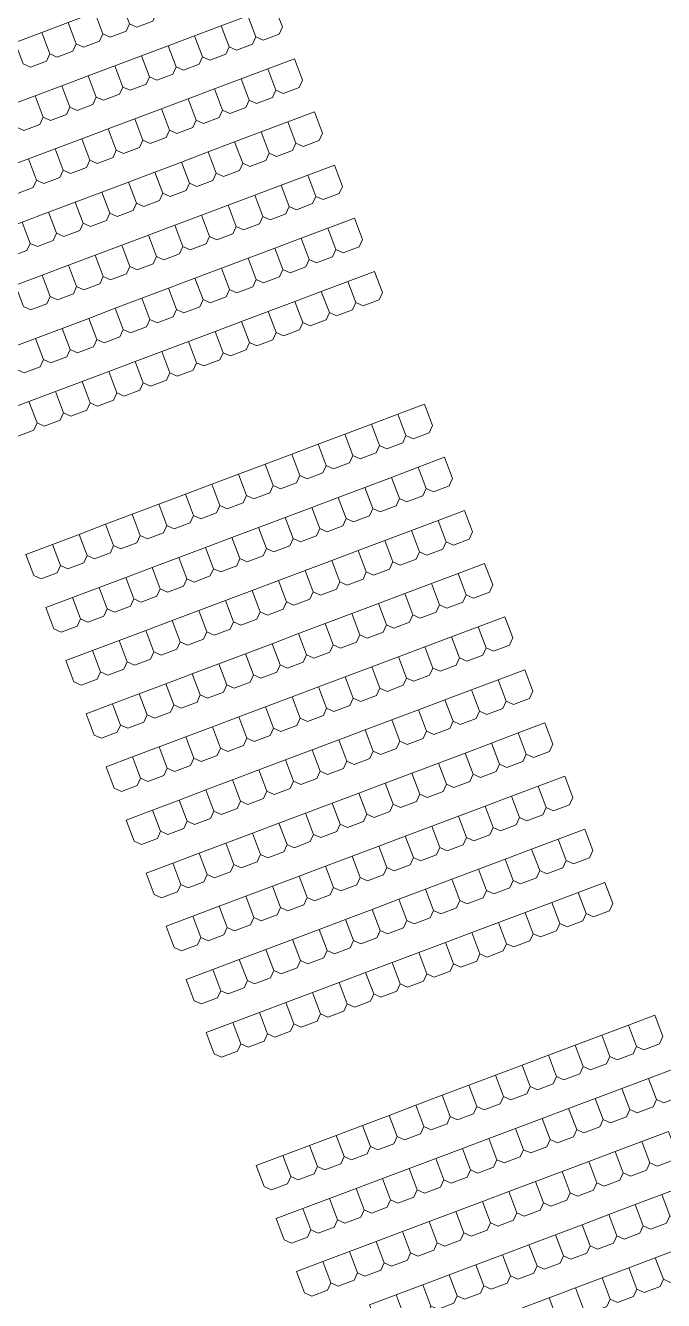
# Model space of a CAD drawing. Header units: millimetres. Extents: x 111563 to 112628, y 522776 to 523529.
# Drawn here: x 112055.55 to 112066.79, y 523168.81 to 523191.26 of the extents above; entities that cross this region are included whole.
import ezdxf

# ---------------------------------------------------------------- set-up
doc = ezdxf.new("R2010")
doc.units = ezdxf.units.MM
doc.layers.add('FIELD N-O-Q - hull', color=18, linetype='Continuous', lineweight=0, true_color=0x000000)
doc.layers.add('T2', color=18, linetype='Continuous', lineweight=0, true_color=0x000000)

msp = doc.modelspace()

# ---------------------------------------------------------------- hatches: boundary and pattern name
at = {"layer": 'FIELD N-O-Q - hull'}
h = msp.add_hatch(dxfattribs=at)
h.set_pattern_fill('AR-B816', color=256, scale=1000, style=0)
h.paths.add_polyline_path([(112104.1131, 523428.83168), (112259.20185, 523474.28717), (112262.73937, 523319.31976), (112187.88576, 523319.44031), (112192.07783, 523173.24212), (112050.76029, 523122.41024), (111962.59473, 523365.03129), (112106.90715, 523415.11788)], flags=0)

# ---------------------------------------------------------------- linework, layer by layer
at = {"layer": 'T2'}
for points in [[(112057.24267, 523191.66514), (112056.77479, 523191.48881), (112056.91586, 523191.11451), (112057.0447, 523191.0562), (112057.32542, 523191.162), (112057.38373, 523191.29084), (112057.24267, 523191.66514)], [(112057.71055, 523191.84147), (112057.24267, 523191.66514), (112057.38373, 523191.29084), (112057.51257, 523191.23253), (112057.7933, 523191.33833), (112057.85161, 523191.46717), (112057.71055, 523191.84147)], [(112056.77479, 523191.48881), (112056.30692, 523191.31248), (112056.44798, 523190.93818), (112056.57682, 523190.87987), (112056.85755, 523190.98567), (112056.91586, 523191.11451), (112056.77479, 523191.48881)], [(112059.46683, 523191.43471), (112058.99896, 523191.25838), (112059.14002, 523190.88408), (112059.26886, 523190.82577), (112059.54959, 523190.93157), (112059.6079, 523191.06041), (112059.46683, 523191.43471)], [(112059.93471, 523191.61104), (112059.46683, 523191.43471), (112059.6079, 523191.06041), (112059.73674, 523191.0021), (112060.01746, 523191.10789), (112060.07577, 523191.23674), (112059.93471, 523191.61104)], [(112056.30692, 523191.31248), (112055.83904, 523191.13615), (112055.98011, 523190.76185), (112056.10895, 523190.70354), (112056.38967, 523190.80934), (112056.44798, 523190.93818), (112056.30692, 523191.31248)], [(112058.99896, 523191.25838), (112058.53108, 523191.08205), (112058.67214, 523190.70775), (112058.80099, 523190.64944), (112059.08171, 523190.75524), (112059.14002, 523190.88408), (112058.99896, 523191.25838)], [(112055.83904, 523191.13615), (112055.37117, 523190.95983), (112055.51223, 523190.58552), (112055.64107, 523190.52722), (112055.9218, 523190.63301), (112055.98011, 523190.76185), (112055.83904, 523191.13615)], [(112058.53108, 523191.08205), (112058.0632, 523190.90572), (112058.20427, 523190.53142), (112058.33311, 523190.47311), (112058.61383, 523190.57891), (112058.67214, 523190.70775), (112058.53108, 523191.08205)], [(112058.0632, 523190.90572), (112057.59533, 523190.72939), (112057.73639, 523190.35509), (112057.86523, 523190.29678), (112058.14596, 523190.40258), (112058.20427, 523190.53142), (112058.0632, 523190.90572)], [(112057.12745, 523190.55306), (112056.65958, 523190.37673), (112056.80064, 523190.00243), (112056.92948, 523189.94412), (112057.21021, 523190.04992), (112057.26852, 523190.17876), (112057.12745, 523190.55306)], [(112057.59533, 523190.72939), (112057.12745, 523190.55306), (112057.26852, 523190.17876), (112057.39736, 523190.12045), (112057.67808, 523190.22625), (112057.73639, 523190.35509), (112057.59533, 523190.72939)], [(112060.28737, 523190.67528), (112059.81949, 523190.49895), (112059.96055, 523190.12465), (112060.0894, 523190.06634), (112060.37012, 523190.17214), (112060.42843, 523190.30098), (112060.28737, 523190.67528)], [(112056.65958, 523190.37673), (112056.1917, 523190.2004), (112056.33276, 523189.8261), (112056.46161, 523189.76779), (112056.74233, 523189.87359), (112056.80064, 523190.00243), (112056.65958, 523190.37673)], [(112059.35162, 523190.32263), (112058.88374, 523190.1463), (112059.0248, 523189.772), (112059.15364, 523189.71369), (112059.43437, 523189.81948), (112059.49268, 523189.94832), (112059.35162, 523190.32263)], [(112059.81949, 523190.49895), (112059.35162, 523190.32263), (112059.49268, 523189.94832), (112059.62152, 523189.89002), (112059.90225, 523189.99581), (112059.96055, 523190.12465), (112059.81949, 523190.49895)], [(112056.1917, 523190.2004), (112055.72382, 523190.02407), (112055.86489, 523189.64977), (112055.99373, 523189.59146), (112056.27445, 523189.69726), (112056.33276, 523189.8261), (112056.1917, 523190.2004)], [(112058.88374, 523190.1463), (112058.41586, 523189.96997), (112058.55693, 523189.59567), (112058.68577, 523189.53736), (112058.96649, 523189.64315), (112059.0248, 523189.772), (112058.88374, 523190.1463)], [(112055.72382, 523190.02407), (112055.25595, 523189.84774), (112055.39701, 523189.47344), (112055.52585, 523189.41513), (112055.80658, 523189.52093), (112055.86489, 523189.64977), (112055.72382, 523190.02407)], [(112058.41586, 523189.96997), (112057.94799, 523189.79364), (112058.08905, 523189.41934), (112058.21789, 523189.36103), (112058.49862, 523189.46683), (112058.55693, 523189.59567), (112058.41586, 523189.96997)], [(112057.94799, 523189.79364), (112057.48011, 523189.61731), (112057.62117, 523189.24301), (112057.75002, 523189.1847), (112058.03074, 523189.2905), (112058.08905, 523189.41934), (112057.94799, 523189.79364)], [(112060.64003, 523189.73953), (112060.17215, 523189.5632), (112060.31321, 523189.1889), (112060.44205, 523189.13059), (112060.72278, 523189.23639), (112060.78109, 523189.36523), (112060.64003, 523189.73953)], [(112057.01224, 523189.44098), (112056.54436, 523189.26465), (112056.68542, 523188.89035), (112056.81426, 523188.83204), (112057.09499, 523188.93784), (112057.1533, 523189.06668), (112057.01224, 523189.44098)], [(112057.48011, 523189.61731), (112057.01224, 523189.44098), (112057.1533, 523189.06668), (112057.28214, 523189.00837), (112057.56287, 523189.11417), (112057.62117, 523189.24301), (112057.48011, 523189.61731)], [(112060.17215, 523189.5632), (112059.70427, 523189.38687), (112059.84534, 523189.01257), (112059.97418, 523188.95426), (112060.2549, 523189.06006), (112060.31321, 523189.1889), (112060.17215, 523189.5632)], [(112056.54436, 523189.26465), (112056.07648, 523189.08832), (112056.21755, 523188.71402), (112056.34639, 523188.65571), (112056.62711, 523188.76151), (112056.68542, 523188.89035), (112056.54436, 523189.26465)], [(112059.2364, 523189.21054), (112058.76852, 523189.03422), (112058.90959, 523188.65991), (112059.03843, 523188.6016), (112059.31915, 523188.7074), (112059.37746, 523188.83624), (112059.2364, 523189.21054)], [(112059.70427, 523189.38687), (112059.2364, 523189.21054), (112059.37746, 523188.83624), (112059.5063, 523188.77793), (112059.78703, 523188.88373), (112059.84534, 523189.01257), (112059.70427, 523189.38687)], [(112056.07648, 523189.08832), (112055.60861, 523188.91199), (112055.74967, 523188.53769), (112055.87851, 523188.47938), (112056.15924, 523188.58518), (112056.21755, 523188.71402), (112056.07648, 523189.08832)], [(112058.76852, 523189.03422), (112058.30065, 523188.85789), (112058.44171, 523188.48359), (112058.57055, 523188.42528), (112058.85128, 523188.53107), (112058.90959, 523188.65991), (112058.76852, 523189.03422)], [(112055.60861, 523188.91199), (112055.14073, 523188.73566), (112055.28179, 523188.36136), (112055.41064, 523188.30305), (112055.69136, 523188.40885), (112055.74967, 523188.53769), (112055.60861, 523188.91199)], [(112058.30065, 523188.85789), (112057.83277, 523188.68156), (112057.97383, 523188.30726), (112058.10267, 523188.24895), (112058.3834, 523188.35474), (112058.44171, 523188.48359), (112058.30065, 523188.85789)], [(112060.99268, 523188.80378), (112060.52481, 523188.62745), (112060.66587, 523188.25315), (112060.79471, 523188.19484), (112061.07544, 523188.30064), (112061.13375, 523188.42948), (112060.99268, 523188.80378)], [(112057.83277, 523188.68156), (112057.36489, 523188.50523), (112057.50596, 523188.13093), (112057.6348, 523188.07262), (112057.91552, 523188.17841), (112057.97383, 523188.30726), (112057.83277, 523188.68156)], [(112060.52481, 523188.62745), (112060.05693, 523188.45112), (112060.198, 523188.07682), (112060.32684, 523188.01851), (112060.60756, 523188.12431), (112060.66587, 523188.25315), (112060.52481, 523188.62745)], [(112056.89702, 523188.3289), (112056.42914, 523188.15257), (112056.5702, 523187.77827), (112056.69905, 523187.71996), (112056.97977, 523187.82576), (112057.03808, 523187.9546), (112056.89702, 523188.3289)], [(112057.36489, 523188.50523), (112056.89702, 523188.3289), (112057.03808, 523187.9546), (112057.16692, 523187.89629), (112057.44765, 523188.00209), (112057.50596, 523188.13093), (112057.36489, 523188.50523)], [(112060.05693, 523188.45112), (112059.58906, 523188.27479), (112059.73012, 523187.90049), (112059.85896, 523187.84218), (112060.13969, 523187.94798), (112060.198, 523188.07682), (112060.05693, 523188.45112)], [(112056.42914, 523188.15257), (112055.96127, 523187.97624), (112056.10233, 523187.60194), (112056.23117, 523187.54363), (112056.5119, 523187.64943), (112056.5702, 523187.77827), (112056.42914, 523188.15257)], [(112059.12118, 523188.09846), (112058.6533, 523187.92213), (112058.79437, 523187.54783), (112058.92321, 523187.48952), (112059.20393, 523187.59532), (112059.26224, 523187.72416), (112059.12118, 523188.09846)], [(112059.58906, 523188.27479), (112059.12118, 523188.09846), (112059.26224, 523187.72416), (112059.39108, 523187.66585), (112059.67181, 523187.77165), (112059.73012, 523187.90049), (112059.58906, 523188.27479)], [(112055.96127, 523187.97624), (112055.49339, 523187.79991), (112055.63445, 523187.42561), (112055.76329, 523187.3673), (112056.04402, 523187.4731), (112056.10233, 523187.60194), (112055.96127, 523187.97624)], [(112058.6533, 523187.92213), (112058.18543, 523187.7458), (112058.32649, 523187.3715), (112058.45533, 523187.31319), (112058.73606, 523187.41899), (112058.79437, 523187.54783), (112058.6533, 523187.92213)], [(112061.34534, 523187.86803), (112060.87747, 523187.6917), (112061.01853, 523187.3174), (112061.14737, 523187.25909), (112061.4281, 523187.36489), (112061.48641, 523187.49373), (112061.34534, 523187.86803)], [(112055.49339, 523187.79991), (112055.02551, 523187.62358), (112055.16658, 523187.24928), (112055.29542, 523187.19097), (112055.57614, 523187.29677), (112055.63445, 523187.42561), (112055.49339, 523187.79991)], [(112058.18543, 523187.7458), (112057.71755, 523187.56948), (112057.85862, 523187.19517), (112057.98746, 523187.13687), (112058.26818, 523187.24266), (112058.32649, 523187.3715), (112058.18543, 523187.7458)], [(112060.87747, 523187.6917), (112060.40959, 523187.51537), (112060.55065, 523187.14107), (112060.67949, 523187.08276), (112060.96022, 523187.18856), (112061.01853, 523187.3174), (112060.87747, 523187.6917)], [(112057.24968, 523187.39315), (112056.7818, 523187.21682), (112056.92286, 523186.84252), (112057.0517, 523186.78421), (112057.33243, 523186.89), (112057.39074, 523187.01885), (112057.24968, 523187.39315)], [(112057.71755, 523187.56948), (112057.24968, 523187.39315), (112057.39074, 523187.01885), (112057.51958, 523186.96054), (112057.80031, 523187.06633), (112057.85862, 523187.19517), (112057.71755, 523187.56948)], [(112060.40959, 523187.51537), (112059.94171, 523187.33904), (112060.08278, 523186.96474), (112060.21162, 523186.90643), (112060.49234, 523187.01223), (112060.55065, 523187.14107), (112060.40959, 523187.51537)], [(112056.7818, 523187.21682), (112056.31392, 523187.04049), (112056.45499, 523186.66619), (112056.58383, 523186.60788), (112056.86455, 523186.71368), (112056.92286, 523186.84252), (112056.7818, 523187.21682)], [(112059.94171, 523187.33904), (112059.47384, 523187.16271), (112059.6149, 523186.78841), (112059.74374, 523186.7301), (112060.02447, 523186.8359), (112060.08278, 523186.96474), (112059.94171, 523187.33904)], [(112056.31392, 523187.04049), (112055.84605, 523186.86416), (112055.98711, 523186.48986), (112056.11595, 523186.43155), (112056.39668, 523186.53735), (112056.45499, 523186.66619), (112056.31392, 523187.04049)], [(112059.00596, 523186.98638), (112058.53809, 523186.81005), (112058.67915, 523186.43575), (112058.80799, 523186.37744), (112059.08872, 523186.48324), (112059.14703, 523186.61208), (112059.00596, 523186.98638)], [(112059.47384, 523187.16271), (112059.00596, 523186.98638), (112059.14703, 523186.61208), (112059.27587, 523186.55377), (112059.55659, 523186.65957), (112059.6149, 523186.78841), (112059.47384, 523187.16271)], [(112055.84605, 523186.86416), (112055.37817, 523186.68783), (112055.51923, 523186.31353), (112055.64808, 523186.25522), (112055.9288, 523186.36102), (112055.98711, 523186.48986), (112055.84605, 523186.86416)], [(112058.53809, 523186.81005), (112058.07021, 523186.63372), (112058.21127, 523186.25942), (112058.34011, 523186.20111), (112058.62084, 523186.30691), (112058.67915, 523186.43575), (112058.53809, 523186.81005)], [(112061.23013, 523186.75595), (112060.76225, 523186.57962), (112060.90331, 523186.20532), (112061.03215, 523186.14701), (112061.31288, 523186.2528), (112061.37119, 523186.38165), (112061.23013, 523186.75595)], [(112061.698, 523186.93228), (112061.23013, 523186.75595), (112061.37119, 523186.38165), (112061.50003, 523186.32334), (112061.78076, 523186.42913), (112061.83906, 523186.55797), (112061.698, 523186.93228)], [(112058.07021, 523186.63372), (112057.60233, 523186.45739), (112057.7434, 523186.08309), (112057.87224, 523186.02478), (112058.15296, 523186.13058), (112058.21127, 523186.25942), (112058.07021, 523186.63372)], [(112060.76225, 523186.57962), (112060.29437, 523186.40329), (112060.43544, 523186.02899), (112060.56428, 523185.97068), (112060.845, 523186.07648), (112060.90331, 523186.20532), (112060.76225, 523186.57962)], [(112057.13446, 523186.28106), (112056.66658, 523186.10474), (112056.80765, 523185.73043), (112056.93649, 523185.67213), (112057.21721, 523185.77792), (112057.27552, 523185.90676), (112057.13446, 523186.28106)], [(112057.60233, 523186.45739), (112057.13446, 523186.28106), (112057.27552, 523185.90676), (112057.40436, 523185.84845), (112057.68509, 523185.95425), (112057.7434, 523186.08309), (112057.60233, 523186.45739)], [(112060.29437, 523186.40329), (112059.8265, 523186.22696), (112059.96756, 523185.85266), (112060.0964, 523185.79435), (112060.37713, 523185.90015), (112060.43544, 523186.02899), (112060.29437, 523186.40329)], [(112056.66658, 523186.10474), (112056.19871, 523185.92841), (112056.33977, 523185.55411), (112056.46861, 523185.4958), (112056.74934, 523185.60159), (112056.80765, 523185.73043), (112056.66658, 523186.10474)], [(112059.35862, 523186.05063), (112058.89074, 523185.8743), (112059.03181, 523185.5), (112059.16065, 523185.44169), (112059.44137, 523185.54749), (112059.49968, 523185.67633), (112059.35862, 523186.05063)], [(112059.8265, 523186.22696), (112059.35862, 523186.05063), (112059.49968, 523185.67633), (112059.62853, 523185.61802), (112059.90925, 523185.72382), (112059.96756, 523185.85266), (112059.8265, 523186.22696)], [(112056.19871, 523185.92841), (112055.73083, 523185.75208), (112055.87189, 523185.37778), (112056.00073, 523185.31947), (112056.28146, 523185.42526), (112056.33977, 523185.55411), (112056.19871, 523185.92841)], [(112058.89074, 523185.8743), (112058.42287, 523185.69797), (112058.56393, 523185.32367), (112058.69277, 523185.26536), (112058.9735, 523185.37116), (112059.03181, 523185.5), (112058.89074, 523185.8743)], [(112055.73083, 523185.75208), (112055.26295, 523185.57575), (112055.40402, 523185.20145), (112055.53286, 523185.14314), (112055.81358, 523185.24894), (112055.87189, 523185.37778), (112055.73083, 523185.75208)], [(112058.42287, 523185.69797), (112057.95499, 523185.52164), (112058.09606, 523185.14734), (112058.2249, 523185.08903), (112058.50562, 523185.19483), (112058.56393, 523185.32367), (112058.42287, 523185.69797)], [(112057.95499, 523185.52164), (112057.48712, 523185.34531), (112057.62818, 523184.97101), (112057.75702, 523184.9127), (112058.03775, 523185.0185), (112058.09606, 523185.14734), (112057.95499, 523185.52164)], [(112057.01924, 523185.16898), (112056.55136, 523184.99265), (112056.69243, 523184.61835), (112056.82127, 523184.56004), (112057.10199, 523184.66584), (112057.1603, 523184.79468), (112057.01924, 523185.16898)], [(112057.48712, 523185.34531), (112057.01924, 523185.16898), (112057.1603, 523184.79468), (112057.28914, 523184.73637), (112057.56987, 523184.84217), (112057.62818, 523184.97101), (112057.48712, 523185.34531)], [(112056.55136, 523184.99265), (112056.08349, 523184.81633), (112056.22455, 523184.44202), (112056.35339, 523184.38372), (112056.63412, 523184.48951), (112056.69243, 523184.61835), (112056.55136, 523184.99265)], [(112056.08349, 523184.81633), (112055.61561, 523184.64), (112055.75668, 523184.2657), (112055.88552, 523184.20739), (112056.16624, 523184.31318), (112056.22455, 523184.44202), (112056.08349, 523184.81633)], [(112055.61561, 523184.64), (112055.14774, 523184.46367), (112055.2888, 523184.08937), (112055.41764, 523184.03106), (112055.69837, 523184.13685), (112055.75668, 523184.2657), (112055.61561, 523184.64)], [(112062.57965, 523184.5929), (112062.11177, 523184.41657), (112062.25283, 523184.04227), (112062.38168, 523183.98396), (112062.6624, 523184.08975), (112062.72071, 523184.21859), (112062.57965, 523184.5929)], [(112062.11177, 523184.41657), (112061.64389, 523184.24024), (112061.78496, 523183.86594), (112061.9138, 523183.80763), (112062.19452, 523183.91342), (112062.25283, 523184.04227), (112062.11177, 523184.41657)], [(112061.17602, 523184.06391), (112060.70814, 523183.88758), (112060.84921, 523183.51328), (112060.97805, 523183.45497), (112061.25877, 523183.56077), (112061.31708, 523183.68961), (112061.17602, 523184.06391)], [(112061.64389, 523184.24024), (112061.17602, 523184.06391), (112061.31708, 523183.68961), (112061.44592, 523183.6313), (112061.72665, 523183.73709), (112061.78496, 523183.86594), (112061.64389, 523184.24024)], [(112060.70814, 523183.88758), (112060.24027, 523183.71125), (112060.38133, 523183.33695), (112060.51017, 523183.27864), (112060.7909, 523183.38444), (112060.84921, 523183.51328), (112060.70814, 523183.88758)], [(112060.24027, 523183.71125), (112059.77239, 523183.53492), (112059.91345, 523183.16062), (112060.0423, 523183.10231), (112060.32302, 523183.20811), (112060.38133, 523183.33695), (112060.24027, 523183.71125)], [(112062.93231, 523183.65714), (112062.46443, 523183.48081), (112062.60549, 523183.10651), (112062.73433, 523183.0482), (112063.01506, 523183.154), (112063.07337, 523183.28284), (112062.93231, 523183.65714)], [(112059.30451, 523183.35859), (112058.83664, 523183.18226), (112058.9777, 523182.80796), (112059.10654, 523182.74965), (112059.38727, 523182.85545), (112059.44558, 523182.98429), (112059.30451, 523183.35859)], [(112059.77239, 523183.53492), (112059.30451, 523183.35859), (112059.44558, 523182.98429), (112059.57442, 523182.92598), (112059.85514, 523183.03178), (112059.91345, 523183.16062), (112059.77239, 523183.53492)], [(112062.46443, 523183.48081), (112061.99655, 523183.30448), (112062.13762, 523182.93018), (112062.26646, 523182.87187), (112062.54718, 523182.97767), (112062.60549, 523183.10651), (112062.46443, 523183.48081)], [(112058.83664, 523183.18226), (112058.36876, 523183.00593), (112058.50983, 523182.63163), (112058.63867, 523182.57332), (112058.91939, 523182.67912), (112058.9777, 523182.80796), (112058.83664, 523183.18226)], [(112061.52868, 523183.12816), (112061.0608, 523182.95183), (112061.20186, 523182.57753), (112061.33071, 523182.51922), (112061.61143, 523182.62501), (112061.66974, 523182.75385), (112061.52868, 523183.12816)], [(112061.99655, 523183.30448), (112061.52868, 523183.12816), (112061.66974, 523182.75385), (112061.79858, 523182.69555), (112062.07931, 523182.80134), (112062.13762, 523182.93018), (112061.99655, 523183.30448)], [(112058.36876, 523183.00593), (112057.90089, 523182.8296), (112058.04195, 523182.4553), (112058.17079, 523182.39699), (112058.45152, 523182.50279), (112058.50983, 523182.63163), (112058.36876, 523183.00593)], [(112061.0608, 523182.95183), (112060.59293, 523182.7755), (112060.73399, 523182.4012), (112060.86283, 523182.34289), (112061.14356, 523182.44868), (112061.20186, 523182.57753), (112061.0608, 523182.95183)], [(112057.90089, 523182.8296), (112057.43301, 523182.65327), (112057.57407, 523182.27897), (112057.70291, 523182.22066), (112057.98364, 523182.32646), (112058.04195, 523182.4553), (112057.90089, 523182.8296)], [(112060.59293, 523182.7755), (112060.12505, 523182.59917), (112060.26611, 523182.22487), (112060.39495, 523182.16656), (112060.67568, 523182.27236), (112060.73399, 523182.4012), (112060.59293, 523182.7755)], [(112063.28496, 523182.72139), (112062.81709, 523182.54506), (112062.95815, 523182.17076), (112063.08699, 523182.11245), (112063.36772, 523182.21825), (112063.42603, 523182.34709), (112063.28496, 523182.72139)], [(112056.96513, 523182.47694), (112056.49726, 523182.30062), (112056.63832, 523181.92631), (112056.76716, 523181.86801), (112057.04789, 523181.9738), (112057.1062, 523182.10264), (112056.96513, 523182.47694)], [(112057.43301, 523182.65327), (112056.96513, 523182.47694), (112057.1062, 523182.10264), (112057.23504, 523182.04433), (112057.51576, 523182.15013), (112057.57407, 523182.27897), (112057.43301, 523182.65327)], [(112060.12505, 523182.59917), (112059.65717, 523182.42284), (112059.79824, 523182.04854), (112059.92708, 523181.99023), (112060.2078, 523182.09603), (112060.26611, 523182.22487), (112060.12505, 523182.59917)], [(112062.81709, 523182.54506), (112062.34921, 523182.36873), (112062.49028, 523181.99443), (112062.61912, 523181.93612), (112062.89984, 523182.04192), (112062.95815, 523182.17076), (112062.81709, 523182.54506)], [(112056.49726, 523182.30062), (112056.02938, 523182.12429), (112056.17045, 523181.74999), (112056.29929, 523181.69168), (112056.58001, 523181.79747), (112056.63832, 523181.92631), (112056.49726, 523182.30062)], [(112059.1893, 523182.24651), (112058.72142, 523182.07018), (112058.86248, 523181.69588), (112058.99133, 523181.63757), (112059.27205, 523181.74337), (112059.33036, 523181.87221), (112059.1893, 523182.24651)], [(112059.65717, 523182.42284), (112059.1893, 523182.24651), (112059.33036, 523181.87221), (112059.4592, 523181.8139), (112059.73993, 523181.9197), (112059.79824, 523182.04854), (112059.65717, 523182.42284)], [(112062.34921, 523182.36873), (112061.88134, 523182.1924), (112062.0224, 523181.8181), (112062.15124, 523181.75979), (112062.43197, 523181.86559), (112062.49028, 523181.99443), (112062.34921, 523182.36873)], [(112056.02938, 523182.12429), (112055.56151, 523181.94796), (112055.70257, 523181.57366), (112055.83141, 523181.51535), (112056.11214, 523181.62114), (112056.17045, 523181.74999), (112056.02938, 523182.12429)], [(112058.72142, 523182.07018), (112058.25354, 523181.89385), (112058.39461, 523181.51955), (112058.52345, 523181.46124), (112058.80417, 523181.56704), (112058.86248, 523181.69588), (112058.72142, 523182.07018)], [(112061.41346, 523182.01607), (112060.94558, 523181.83974), (112061.08665, 523181.46544), (112061.21549, 523181.40713), (112061.49621, 523181.51293), (112061.55452, 523181.64177), (112061.41346, 523182.01607)], [(112061.88134, 523182.1924), (112061.41346, 523182.01607), (112061.55452, 523181.64177), (112061.68336, 523181.58346), (112061.96409, 523181.68926), (112062.0224, 523181.8181), (112061.88134, 523182.1924)], [(112058.25354, 523181.89385), (112057.78567, 523181.71752), (112057.92673, 523181.34322), (112058.05557, 523181.28491), (112058.3363, 523181.39071), (112058.39461, 523181.51955), (112058.25354, 523181.89385)], [(112060.94558, 523181.83974), (112060.47771, 523181.66342), (112060.61877, 523181.28911), (112060.74761, 523181.23081), (112061.02834, 523181.3366), (112061.08665, 523181.46544), (112060.94558, 523181.83974)], [(112063.63762, 523181.78564), (112063.16975, 523181.60931), (112063.31081, 523181.23501), (112063.43965, 523181.1767), (112063.72038, 523181.2825), (112063.77869, 523181.41134), (112063.63762, 523181.78564)], [(112057.78567, 523181.71752), (112057.31779, 523181.54119), (112057.45886, 523181.16689), (112057.5877, 523181.10858), (112057.86842, 523181.21438), (112057.92673, 523181.34322), (112057.78567, 523181.71752)], [(112060.47771, 523181.66342), (112060.00983, 523181.48709), (112060.15089, 523181.11279), (112060.27974, 523181.05448), (112060.56046, 523181.16027), (112060.61877, 523181.28911), (112060.47771, 523181.66342)], [(112063.16975, 523181.60931), (112062.70187, 523181.43298), (112062.84293, 523181.05868), (112062.97177, 523181.00037), (112063.2525, 523181.10617), (112063.31081, 523181.23501), (112063.16975, 523181.60931)], [(112056.84992, 523181.36486), (112056.38204, 523181.18853), (112056.5231, 523180.81423), (112056.65194, 523180.75592), (112056.93267, 523180.86172), (112056.99098, 523180.99056), (112056.84992, 523181.36486)], [(112057.31779, 523181.54119), (112056.84992, 523181.36486), (112056.99098, 523180.99056), (112057.11982, 523180.93225), (112057.40055, 523181.03805), (112057.45886, 523181.16689), (112057.31779, 523181.54119)], [(112060.00983, 523181.48709), (112059.54196, 523181.31076), (112059.68302, 523180.93646), (112059.81186, 523180.87815), (112060.09259, 523180.98394), (112060.15089, 523181.11279), (112060.00983, 523181.48709)], [(112062.70187, 523181.43298), (112062.23399, 523181.25665), (112062.37506, 523180.88235), (112062.5039, 523180.82404), (112062.78462, 523180.92984), (112062.84293, 523181.05868), (112062.70187, 523181.43298)], [(112056.38204, 523181.18853), (112055.91416, 523181.01221), (112056.05523, 523180.6379), (112056.18407, 523180.57959), (112056.46479, 523180.68539), (112056.5231, 523180.81423), (112056.38204, 523181.18853)], [(112059.07408, 523181.13443), (112058.6062, 523180.9581), (112058.74727, 523180.5838), (112058.87611, 523180.52549), (112059.15683, 523180.63129), (112059.21514, 523180.76013), (112059.07408, 523181.13443)], [(112059.54196, 523181.31076), (112059.07408, 523181.13443), (112059.21514, 523180.76013), (112059.34398, 523180.70182), (112059.62471, 523180.80762), (112059.68302, 523180.93646), (112059.54196, 523181.31076)], [(112062.23399, 523181.25665), (112061.76612, 523181.08032), (112061.90718, 523180.70602), (112062.03602, 523180.64771), (112062.31675, 523180.75351), (112062.37506, 523180.88235), (112062.23399, 523181.25665)], [(112058.6062, 523180.9581), (112058.13833, 523180.78177), (112058.27939, 523180.40747), (112058.40823, 523180.34916), (112058.68896, 523180.45496), (112058.74727, 523180.5838), (112058.6062, 523180.9581)], [(112061.29824, 523180.90399), (112060.83037, 523180.72766), (112060.97143, 523180.35336), (112061.10027, 523180.29505), (112061.381, 523180.40085), (112061.43931, 523180.52969), (112061.29824, 523180.90399)], [(112061.76612, 523181.08032), (112061.29824, 523180.90399), (112061.43931, 523180.52969), (112061.56815, 523180.47138), (112061.84887, 523180.57718), (112061.90718, 523180.70602), (112061.76612, 523181.08032)], [(112058.13833, 523180.78177), (112057.67045, 523180.60544), (112057.81151, 523180.23114), (112057.94036, 523180.17283), (112058.22108, 523180.27863), (112058.27939, 523180.40747), (112058.13833, 523180.78177)], [(112060.83037, 523180.72766), (112060.36249, 523180.55133), (112060.50355, 523180.17703), (112060.63239, 523180.11872), (112060.91312, 523180.22452), (112060.97143, 523180.35336), (112060.83037, 523180.72766)], [(112063.5224, 523180.67356), (112063.05453, 523180.49723), (112063.19559, 523180.12293), (112063.32443, 523180.06462), (112063.60516, 523180.17042), (112063.66347, 523180.29926), (112063.5224, 523180.67356)], [(112063.99028, 523180.84989), (112063.5224, 523180.67356), (112063.66347, 523180.29926), (112063.79231, 523180.24095), (112064.07303, 523180.34674), (112064.13134, 523180.47559), (112063.99028, 523180.84989)], [(112057.67045, 523180.60544), (112057.20257, 523180.42911), (112057.34364, 523180.05481), (112057.47248, 523179.9965), (112057.7532, 523180.1023), (112057.81151, 523180.23114), (112057.67045, 523180.60544)], [(112060.36249, 523180.55133), (112059.89461, 523180.37501), (112060.03568, 523180.0007), (112060.16452, 523179.9424), (112060.44524, 523180.04819), (112060.50355, 523180.17703), (112060.36249, 523180.55133)], [(112063.05453, 523180.49723), (112062.58665, 523180.3209), (112062.72772, 523179.9466), (112062.85656, 523179.88829), (112063.13728, 523179.99409), (112063.19559, 523180.12293), (112063.05453, 523180.49723)], [(112056.7347, 523180.25278), (112056.26682, 523180.07645), (112056.40789, 523179.70215), (112056.53673, 523179.64384), (112056.81745, 523179.74964), (112056.87576, 523179.87848), (112056.7347, 523180.25278)], [(112057.20257, 523180.42911), (112056.7347, 523180.25278), (112056.87576, 523179.87848), (112057.0046, 523179.82017), (112057.28533, 523179.92597), (112057.34364, 523180.05481), (112057.20257, 523180.42911)], [(112059.89461, 523180.37501), (112059.42674, 523180.19868), (112059.5678, 523179.82438), (112059.69664, 523179.76607), (112059.97737, 523179.87186), (112060.03568, 523180.0007), (112059.89461, 523180.37501)], [(112062.58665, 523180.3209), (112062.11878, 523180.14457), (112062.25984, 523179.77027), (112062.38868, 523179.71196), (112062.66941, 523179.81776), (112062.72772, 523179.9466), (112062.58665, 523180.3209)], [(112058.95886, 523180.02235), (112058.49099, 523179.84602), (112058.63205, 523179.47172), (112058.76089, 523179.41341), (112059.04162, 523179.5192), (112059.09992, 523179.64805), (112058.95886, 523180.02235)], [(112059.42674, 523180.19868), (112058.95886, 523180.02235), (112059.09992, 523179.64805), (112059.22877, 523179.58974), (112059.50949, 523179.69553), (112059.5678, 523179.82438), (112059.42674, 523180.19868)], [(112062.11878, 523180.14457), (112061.6509, 523179.96824), (112061.79196, 523179.59394), (112061.9208, 523179.53563), (112062.20153, 523179.64143), (112062.25984, 523179.77027), (112062.11878, 523180.14457)], [(112058.49099, 523179.84602), (112058.02311, 523179.66969), (112058.16417, 523179.29539), (112058.29301, 523179.23708), (112058.57374, 523179.34288), (112058.63205, 523179.47172), (112058.49099, 523179.84602)], [(112061.18302, 523179.79191), (112060.71515, 523179.61558), (112060.85621, 523179.24128), (112060.98505, 523179.18297), (112061.26578, 523179.28877), (112061.32409, 523179.41761), (112061.18302, 523179.79191)], [(112061.6509, 523179.96824), (112061.18302, 523179.79191), (112061.32409, 523179.41761), (112061.45293, 523179.3593), (112061.73365, 523179.4651), (112061.79196, 523179.59394), (112061.6509, 523179.96824)], [(112064.34294, 523179.91413), (112063.87506, 523179.73781), (112064.01613, 523179.3635), (112064.14497, 523179.3052), (112064.42569, 523179.41099), (112064.484, 523179.53983), (112064.34294, 523179.91413)], [(112058.02311, 523179.66969), (112057.55523, 523179.49336), (112057.6963, 523179.11906), (112057.82514, 523179.06075), (112058.10586, 523179.16655), (112058.16417, 523179.29539), (112058.02311, 523179.66969)], [(112060.71515, 523179.61558), (112060.24727, 523179.43925), (112060.38834, 523179.06495), (112060.51718, 523179.00664), (112060.7979, 523179.11244), (112060.85621, 523179.24128), (112060.71515, 523179.61558)], [(112063.40719, 523179.56148), (112062.93931, 523179.38515), (112063.08037, 523179.01085), (112063.20922, 523178.95254), (112063.48994, 523179.05833), (112063.54825, 523179.18718), (112063.40719, 523179.56148)], [(112063.87506, 523179.73781), (112063.40719, 523179.56148), (112063.54825, 523179.18718), (112063.67709, 523179.12887), (112063.95782, 523179.23466), (112064.01613, 523179.3635), (112063.87506, 523179.73781)], [(112057.08736, 523179.31703), (112056.61948, 523179.1407), (112056.76054, 523178.7664), (112056.88939, 523178.70809), (112057.17011, 523178.81389), (112057.22842, 523178.94273), (112057.08736, 523179.31703)], [(112057.55523, 523179.49336), (112057.08736, 523179.31703), (112057.22842, 523178.94273), (112057.35726, 523178.88442), (112057.63799, 523178.99022), (112057.6963, 523179.11906), (112057.55523, 523179.49336)], [(112060.24727, 523179.43925), (112059.7794, 523179.26292), (112059.92046, 523178.88862), (112060.0493, 523178.83031), (112060.33003, 523178.93611), (112060.38834, 523179.06495), (112060.24727, 523179.43925)], [(112062.93931, 523179.38515), (112062.47143, 523179.20882), (112062.6125, 523178.83452), (112062.74134, 523178.77621), (112063.02206, 523178.88201), (112063.08037, 523179.01085), (112062.93931, 523179.38515)], [(112059.31152, 523179.08659), (112058.84364, 523178.91027), (112058.98471, 523178.53596), (112059.11355, 523178.47766), (112059.39427, 523178.58345), (112059.45258, 523178.71229), (112059.31152, 523179.08659)], [(112059.7794, 523179.26292), (112059.31152, 523179.08659), (112059.45258, 523178.71229), (112059.58142, 523178.65398), (112059.86215, 523178.75978), (112059.92046, 523178.88862), (112059.7794, 523179.26292)], [(112062.47143, 523179.20882), (112062.00356, 523179.03249), (112062.14462, 523178.65819), (112062.27346, 523178.59988), (112062.55419, 523178.70568), (112062.6125, 523178.83452), (112062.47143, 523179.20882)], [(112058.84364, 523178.91027), (112058.37577, 523178.73394), (112058.51683, 523178.35964), (112058.64567, 523178.30133), (112058.9264, 523178.40712), (112058.98471, 523178.53596), (112058.84364, 523178.91027)], [(112062.00356, 523179.03249), (112061.53568, 523178.85616), (112061.67675, 523178.48186), (112061.80559, 523178.42355), (112062.08631, 523178.52935), (112062.14462, 523178.65819), (112062.00356, 523179.03249)], [(112064.6956, 523178.97838), (112064.22772, 523178.80205), (112064.36878, 523178.42775), (112064.49763, 523178.36944), (112064.77835, 523178.47524), (112064.83666, 523178.60408), (112064.6956, 523178.97838)], [(112058.37577, 523178.73394), (112057.90789, 523178.55761), (112058.04896, 523178.18331), (112058.1778, 523178.125), (112058.45852, 523178.23079), (112058.51683, 523178.35964), (112058.37577, 523178.73394)], [(112061.06781, 523178.67983), (112060.59993, 523178.5035), (112060.74099, 523178.1292), (112060.86983, 523178.07089), (112061.15056, 523178.17669), (112061.20887, 523178.30553), (112061.06781, 523178.67983)], [(112061.53568, 523178.85616), (112061.06781, 523178.67983), (112061.20887, 523178.30553), (112061.33771, 523178.24722), (112061.61844, 523178.35302), (112061.67675, 523178.48186), (112061.53568, 523178.85616)], [(112064.22772, 523178.80205), (112063.75985, 523178.62572), (112063.90091, 523178.25142), (112064.02975, 523178.19311), (112064.31048, 523178.29891), (112064.36878, 523178.42775), (112064.22772, 523178.80205)], [(112057.90789, 523178.55761), (112057.44002, 523178.38128), (112057.58108, 523178.00698), (112057.70992, 523177.94867), (112057.99065, 523178.05447), (112058.04896, 523178.18331), (112057.90789, 523178.55761)], [(112060.59993, 523178.5035), (112060.13205, 523178.32717), (112060.27312, 523177.95287), (112060.40196, 523177.89456), (112060.68268, 523178.00036), (112060.74099, 523178.1292), (112060.59993, 523178.5035)], [(112063.29197, 523178.44939), (112062.82409, 523178.27307), (112062.96516, 523177.89876), (112063.094, 523177.84046), (112063.37472, 523177.94625), (112063.43303, 523178.07509), (112063.29197, 523178.44939)], [(112063.75985, 523178.62572), (112063.29197, 523178.44939), (112063.43303, 523178.07509), (112063.56187, 523178.01678), (112063.8426, 523178.12258), (112063.90091, 523178.25142), (112063.75985, 523178.62572)], [(112057.44002, 523178.38128), (112056.97214, 523178.20495), (112057.1132, 523177.83065), (112057.24204, 523177.77234), (112057.52277, 523177.87814), (112057.58108, 523178.00698), (112057.44002, 523178.38128)], [(112060.13205, 523178.32717), (112059.66418, 523178.15084), (112059.80524, 523177.77654), (112059.93408, 523177.71823), (112060.21481, 523177.82403), (112060.27312, 523177.95287), (112060.13205, 523178.32717)], [(112062.82409, 523178.27307), (112062.35622, 523178.09674), (112062.49728, 523177.72244), (112062.62612, 523177.66413), (112062.90685, 523177.76992), (112062.96516, 523177.89876), (112062.82409, 523178.27307)], [(112059.1963, 523177.97451), (112058.72843, 523177.79818), (112058.86949, 523177.42388), (112058.99833, 523177.36557), (112059.27906, 523177.47137), (112059.33737, 523177.60021), (112059.1963, 523177.97451)], [(112059.66418, 523178.15084), (112059.1963, 523177.97451), (112059.33737, 523177.60021), (112059.46621, 523177.5419), (112059.74693, 523177.6477), (112059.80524, 523177.77654), (112059.66418, 523178.15084)], [(112062.35622, 523178.09674), (112061.88834, 523177.92041), (112062.0294, 523177.54611), (112062.15825, 523177.4878), (112062.43897, 523177.59359), (112062.49728, 523177.72244), (112062.35622, 523178.09674)], [(112065.04826, 523178.04263), (112064.58038, 523177.8663), (112064.72144, 523177.492), (112064.85028, 523177.43369), (112065.13101, 523177.53949), (112065.18932, 523177.66833), (112065.04826, 523178.04263)], [(112058.72843, 523177.79818), (112058.26055, 523177.62186), (112058.40161, 523177.24755), (112058.53045, 523177.18924), (112058.81118, 523177.29504), (112058.86949, 523177.42388), (112058.72843, 523177.79818)], [(112061.42046, 523177.74408), (112060.95259, 523177.56775), (112061.09365, 523177.19345), (112061.22249, 523177.13514), (112061.50322, 523177.24094), (112061.56153, 523177.36978), (112061.42046, 523177.74408)], [(112061.88834, 523177.92041), (112061.42046, 523177.74408), (112061.56153, 523177.36978), (112061.69037, 523177.31147), (112061.97109, 523177.41727), (112062.0294, 523177.54611), (112061.88834, 523177.92041)], [(112064.58038, 523177.8663), (112064.1125, 523177.68997), (112064.25357, 523177.31567), (112064.38241, 523177.25736), (112064.66313, 523177.36316), (112064.72144, 523177.492), (112064.58038, 523177.8663)], [(112058.26055, 523177.62186), (112057.79267, 523177.44553), (112057.93374, 523177.07123), (112058.06258, 523177.01292), (112058.3433, 523177.11871), (112058.40161, 523177.24755), (112058.26055, 523177.62186)], [(112060.95259, 523177.56775), (112060.48471, 523177.39142), (112060.62578, 523177.01712), (112060.75462, 523176.95881), (112061.03534, 523177.06461), (112061.09365, 523177.19345), (112060.95259, 523177.56775)], [(112063.64463, 523177.51364), (112063.17675, 523177.33731), (112063.31781, 523176.96301), (112063.44666, 523176.9047), (112063.72738, 523177.0105), (112063.78569, 523177.13934), (112063.64463, 523177.51364)], [(112064.1125, 523177.68997), (112063.64463, 523177.51364), (112063.78569, 523177.13934), (112063.91453, 523177.08103), (112064.19526, 523177.18683), (112064.25357, 523177.31567), (112064.1125, 523177.68997)], [(112057.79267, 523177.44553), (112057.3248, 523177.2692), (112057.46586, 523176.8949), (112057.5947, 523176.83659), (112057.87543, 523176.94238), (112057.93374, 523177.07123), (112057.79267, 523177.44553)], [(112060.48471, 523177.39142), (112060.01684, 523177.21509), (112060.1579, 523176.84079), (112060.28674, 523176.78248), (112060.56747, 523176.88828), (112060.62578, 523177.01712), (112060.48471, 523177.39142)], [(112063.17675, 523177.33731), (112062.70888, 523177.16098), (112062.84994, 523176.78668), (112062.97878, 523176.72837), (112063.25951, 523176.83417), (112063.31781, 523176.96301), (112063.17675, 523177.33731)], [(112060.01684, 523177.21509), (112059.54896, 523177.03876), (112059.69002, 523176.66446), (112059.81886, 523176.60615), (112060.09959, 523176.71195), (112060.1579, 523176.84079), (112060.01684, 523177.21509)], [(112062.70888, 523177.16098), (112062.241, 523176.98466), (112062.38206, 523176.61035), (112062.5109, 523176.55204), (112062.79163, 523176.65784), (112062.84994, 523176.78668), (112062.70888, 523177.16098)], [(112065.40091, 523177.10688), (112064.93304, 523176.93055), (112065.0741, 523176.55625), (112065.20294, 523176.49794), (112065.48367, 523176.60374), (112065.54198, 523176.73258), (112065.40091, 523177.10688)], [(112059.08108, 523176.86243), (112058.61321, 523176.6861), (112058.75427, 523176.3118), (112058.88311, 523176.25349), (112059.16384, 523176.35929), (112059.22215, 523176.48813), (112059.08108, 523176.86243)], [(112059.54896, 523177.03876), (112059.08108, 523176.86243), (112059.22215, 523176.48813), (112059.35099, 523176.42982), (112059.63171, 523176.53562), (112059.69002, 523176.66446), (112059.54896, 523177.03876)], [(112062.241, 523176.98466), (112061.77312, 523176.80833), (112061.91419, 523176.43403), (112062.04303, 523176.37572), (112062.32375, 523176.48151), (112062.38206, 523176.61035), (112062.241, 523176.98466)], [(112064.93304, 523176.93055), (112064.46516, 523176.75422), (112064.60623, 523176.37992), (112064.73507, 523176.32161), (112065.01579, 523176.42741), (112065.0741, 523176.55625), (112064.93304, 523176.93055)], [(112058.61321, 523176.6861), (112058.14533, 523176.50977), (112058.2864, 523176.13547), (112058.41524, 523176.07716), (112058.69596, 523176.18296), (112058.75427, 523176.3118), (112058.61321, 523176.6861)], [(112061.30525, 523176.632), (112060.83737, 523176.45567), (112060.97843, 523176.08137), (112061.10728, 523176.02306), (112061.388, 523176.12885), (112061.44631, 523176.2577), (112061.30525, 523176.632)], [(112061.77312, 523176.80833), (112061.30525, 523176.632), (112061.44631, 523176.2577), (112061.57515, 523176.19939), (112061.85588, 523176.30518), (112061.91419, 523176.43403), (112061.77312, 523176.80833)], [(112064.46516, 523176.75422), (112063.99729, 523176.57789), (112064.13835, 523176.20359), (112064.26719, 523176.14528), (112064.54792, 523176.25108), (112064.60623, 523176.37992), (112064.46516, 523176.75422)], [(112058.14533, 523176.50977), (112057.67746, 523176.33344), (112057.81852, 523175.95914), (112057.94736, 523175.90083), (112058.22809, 523176.00663), (112058.2864, 523176.13547), (112058.14533, 523176.50977)], [(112060.83737, 523176.45567), (112060.3695, 523176.27934), (112060.51056, 523175.90504), (112060.6394, 523175.84673), (112060.92013, 523175.95253), (112060.97843, 523176.08137), (112060.83737, 523176.45567)], [(112063.52941, 523176.40156), (112063.06153, 523176.22523), (112063.2026, 523175.85093), (112063.33144, 523175.79262), (112063.61216, 523175.89842), (112063.67047, 523176.02726), (112063.52941, 523176.40156)], [(112063.99729, 523176.57789), (112063.52941, 523176.40156), (112063.67047, 523176.02726), (112063.79931, 523175.96895), (112064.08004, 523176.07475), (112064.13835, 523176.20359), (112063.99729, 523176.57789)], [(112060.3695, 523176.27934), (112059.90162, 523176.10301), (112060.04268, 523175.72871), (112060.17152, 523175.6704), (112060.45225, 523175.7762), (112060.51056, 523175.90504), (112060.3695, 523176.27934)], [(112063.06153, 523176.22523), (112062.59366, 523176.0489), (112062.73472, 523175.6746), (112062.86356, 523175.61629), (112063.14429, 523175.72209), (112063.2026, 523175.85093), (112063.06153, 523176.22523)], [(112065.75357, 523176.17113), (112065.2857, 523175.9948), (112065.42676, 523175.6205), (112065.5556, 523175.56219), (112065.83633, 523175.66798), (112065.89464, 523175.79683), (112065.75357, 523176.17113)], [(112059.90162, 523176.10301), (112059.43374, 523175.92668), (112059.57481, 523175.55238), (112059.70365, 523175.49407), (112059.98437, 523175.59987), (112060.04268, 523175.72871), (112059.90162, 523176.10301)], [(112062.59366, 523176.0489), (112062.12578, 523175.87257), (112062.26684, 523175.49827), (112062.39569, 523175.43996), (112062.67641, 523175.54576), (112062.73472, 523175.6746), (112062.59366, 523176.0489)], [(112065.2857, 523175.9948), (112064.81782, 523175.81847), (112064.95888, 523175.44417), (112065.08772, 523175.38586), (112065.36845, 523175.49165), (112065.42676, 523175.6205), (112065.2857, 523175.9948)], [(112058.96587, 523175.75035), (112058.49799, 523175.57402), (112058.63905, 523175.19972), (112058.7679, 523175.14141), (112059.04862, 523175.24721), (112059.10693, 523175.37605), (112058.96587, 523175.75035)], [(112059.43374, 523175.92668), (112058.96587, 523175.75035), (112059.10693, 523175.37605), (112059.23577, 523175.31774), (112059.5165, 523175.42354), (112059.57481, 523175.55238), (112059.43374, 523175.92668)], [(112062.12578, 523175.87257), (112061.65791, 523175.69624), (112061.79897, 523175.32194), (112061.92781, 523175.26363), (112062.20854, 523175.36943), (112062.26684, 523175.49827), (112062.12578, 523175.87257)], [(112064.81782, 523175.81847), (112064.34994, 523175.64214), (112064.49101, 523175.26784), (112064.61985, 523175.20953), (112064.90057, 523175.31533), (112064.95888, 523175.44417), (112064.81782, 523175.81847)], [(112058.49799, 523175.57402), (112058.03011, 523175.39769), (112058.17118, 523175.02339), (112058.30002, 523174.96508), (112058.58074, 523175.07088), (112058.63905, 523175.19972), (112058.49799, 523175.57402)], [(112061.19003, 523175.51992), (112060.72215, 523175.34359), (112060.86322, 523174.96929), (112060.99206, 523174.91098), (112061.27278, 523175.01677), (112061.33109, 523175.14561), (112061.19003, 523175.51992)], [(112061.65791, 523175.69624), (112061.19003, 523175.51992), (112061.33109, 523175.14561), (112061.45993, 523175.08731), (112061.74066, 523175.1931), (112061.79897, 523175.32194), (112061.65791, 523175.69624)], [(112064.34994, 523175.64214), (112063.88207, 523175.46581), (112064.02313, 523175.09151), (112064.15197, 523175.0332), (112064.4327, 523175.139), (112064.49101, 523175.26784), (112064.34994, 523175.64214)], [(112060.72215, 523175.34359), (112060.25428, 523175.16726), (112060.39534, 523174.79296), (112060.52418, 523174.73465), (112060.80491, 523174.84044), (112060.86322, 523174.96929), (112060.72215, 523175.34359)], [(112063.41419, 523175.28948), (112062.94632, 523175.11315), (112063.08738, 523174.73885), (112063.21622, 523174.68054), (112063.49695, 523174.78634), (112063.55526, 523174.91518), (112063.41419, 523175.28948)], [(112063.88207, 523175.46581), (112063.41419, 523175.28948), (112063.55526, 523174.91518), (112063.6841, 523174.85687), (112063.96482, 523174.96267), (112064.02313, 523175.09151), (112063.88207, 523175.46581)], [(112060.25428, 523175.16726), (112059.7864, 523174.99093), (112059.92746, 523174.61663), (112060.05631, 523174.55832), (112060.33703, 523174.66412), (112060.39534, 523174.79296), (112060.25428, 523175.16726)], [(112062.94632, 523175.11315), (112062.47844, 523174.93682), (112062.6195, 523174.56252), (112062.74834, 523174.50421), (112063.02907, 523174.61001), (112063.08738, 523174.73885), (112062.94632, 523175.11315)], [(112059.7864, 523174.99093), (112059.31853, 523174.8146), (112059.45959, 523174.4403), (112059.58843, 523174.38199), (112059.86916, 523174.48779), (112059.92746, 523174.61663), (112059.7864, 523174.99093)], [(112062.47844, 523174.93682), (112062.01056, 523174.76049), (112062.15163, 523174.38619), (112062.28047, 523174.32788), (112062.56119, 523174.43368), (112062.6195, 523174.56252), (112062.47844, 523174.93682)], [(112058.85065, 523174.63827), (112058.38277, 523174.46194), (112058.52384, 523174.08764), (112058.65268, 523174.02933), (112058.9334, 523174.13513), (112058.99171, 523174.26397), (112058.85065, 523174.63827)], [(112059.31853, 523174.8146), (112058.85065, 523174.63827), (112058.99171, 523174.26397), (112059.12055, 523174.20566), (112059.40128, 523174.31146), (112059.45959, 523174.4403), (112059.31853, 523174.8146)], [(112062.01056, 523174.76049), (112061.54269, 523174.58416), (112061.68375, 523174.20986), (112061.81259, 523174.15155), (112062.09332, 523174.25735), (112062.15163, 523174.38619), (112062.01056, 523174.76049)], [(112061.07481, 523174.40783), (112060.60694, 523174.2315), (112060.748, 523173.8572), (112060.87684, 523173.79889), (112061.15757, 523173.90469), (112061.21588, 523174.03353), (112061.07481, 523174.40783)], [(112061.54269, 523174.58416), (112061.07481, 523174.40783), (112061.21588, 523174.03353), (112061.34472, 523173.97522), (112061.62544, 523174.08102), (112061.68375, 523174.20986), (112061.54269, 523174.58416)], [(112060.60694, 523174.2315), (112060.13906, 523174.05518), (112060.28012, 523173.68087), (112060.40896, 523173.62257), (112060.68969, 523173.72836), (112060.748, 523173.8572), (112060.60694, 523174.2315)], [(112060.13906, 523174.05518), (112059.67118, 523173.87885), (112059.81225, 523173.50455), (112059.94109, 523173.44624), (112060.22181, 523173.55203), (112060.28012, 523173.68087), (112060.13906, 523174.05518)], [(112059.20331, 523173.70252), (112058.73543, 523173.52619), (112058.87649, 523173.15189), (112059.00534, 523173.09358), (112059.28606, 523173.19938), (112059.34437, 523173.32822), (112059.20331, 523173.70252)], [(112059.67118, 523173.87885), (112059.20331, 523173.70252), (112059.34437, 523173.32822), (112059.47321, 523173.26991), (112059.75394, 523173.3757), (112059.81225, 523173.50455), (112059.67118, 523173.87885)], [(112066.63522, 523173.83175), (112066.16734, 523173.65542), (112066.30841, 523173.28112), (112066.43725, 523173.22281), (112066.71797, 523173.3286), (112066.77628, 523173.45744), (112066.63522, 523173.83175)], [(112065.69947, 523173.47909), (112065.23159, 523173.30276), (112065.37265, 523172.92846), (112065.50149, 523172.87015), (112065.78222, 523172.97595), (112065.84053, 523173.10479), (112065.69947, 523173.47909)], [(112066.16734, 523173.65542), (112065.69947, 523173.47909), (112065.84053, 523173.10479), (112065.96937, 523173.04648), (112066.2501, 523173.15227), (112066.30841, 523173.28112), (112066.16734, 523173.65542)], [(112065.23159, 523173.30276), (112064.76371, 523173.12643), (112064.90478, 523172.75213), (112065.03362, 523172.69382), (112065.31434, 523172.79962), (112065.37265, 523172.92846), (112065.23159, 523173.30276)], [(112064.76371, 523173.12643), (112064.29584, 523172.9501), (112064.4369, 523172.5758), (112064.56574, 523172.51749), (112064.84647, 523172.62329), (112064.90478, 523172.75213), (112064.76371, 523173.12643)], [(112064.29584, 523172.9501), (112063.82796, 523172.77377), (112063.96903, 523172.39947), (112064.09787, 523172.34116), (112064.37859, 523172.44696), (112064.4369, 523172.5758), (112064.29584, 523172.9501)], [(112066.98788, 523172.89599), (112066.52, 523172.71966), (112066.66106, 523172.34536), (112066.78991, 523172.28705), (112067.07063, 523172.39285), (112067.12894, 523172.52169), (112066.98788, 523172.89599)], [(112063.36009, 523172.59744), (112062.89221, 523172.42111), (112063.03327, 523172.04681), (112063.16211, 523171.9885), (112063.44284, 523172.0943), (112063.50115, 523172.22314), (112063.36009, 523172.59744)], [(112063.82796, 523172.77377), (112063.36009, 523172.59744), (112063.50115, 523172.22314), (112063.62999, 523172.16483), (112063.91072, 523172.27063), (112063.96903, 523172.39947), (112063.82796, 523172.77377)], [(112066.52, 523172.71966), (112066.05212, 523172.54334), (112066.19319, 523172.16903), (112066.32203, 523172.11072), (112066.60275, 523172.21652), (112066.66106, 523172.34536), (112066.52, 523172.71966)], [(112062.89221, 523172.42111), (112062.42433, 523172.24478), (112062.5654, 523171.87048), (112062.69424, 523171.81217), (112062.97496, 523171.91797), (112063.03327, 523172.04681), (112062.89221, 523172.42111)], [(112065.58425, 523172.36701), (112065.11637, 523172.19068), (112065.25744, 523171.81638), (112065.38628, 523171.75807), (112065.667, 523171.86386), (112065.72531, 523171.99271), (112065.58425, 523172.36701)], [(112066.05212, 523172.54334), (112065.58425, 523172.36701), (112065.72531, 523171.99271), (112065.85415, 523171.9344), (112066.13488, 523172.04019), (112066.19319, 523172.16903), (112066.05212, 523172.54334)], [(112062.42433, 523172.24478), (112061.95646, 523172.06845), (112062.09752, 523171.69415), (112062.22636, 523171.63584), (112062.50709, 523171.74164), (112062.5654, 523171.87048), (112062.42433, 523172.24478)], [(112065.11637, 523172.19068), (112064.6485, 523172.01435), (112064.78956, 523171.64005), (112064.9184, 523171.58174), (112065.19913, 523171.68753), (112065.25744, 523171.81638), (112065.11637, 523172.19068)], [(112061.95646, 523172.06845), (112061.48858, 523171.89212), (112061.62964, 523171.51782), (112061.75849, 523171.45951), (112062.03921, 523171.56531), (112062.09752, 523171.69415), (112061.95646, 523172.06845)], [(112064.6485, 523172.01435), (112064.18062, 523171.83802), (112064.32168, 523171.46372), (112064.45052, 523171.40541), (112064.73125, 523171.51121), (112064.78956, 523171.64005), (112064.6485, 523172.01435)], [(112061.02071, 523171.7158), (112060.55283, 523171.53947), (112060.69389, 523171.16517), (112060.82273, 523171.10686), (112061.10346, 523171.21265), (112061.16177, 523171.34149), (112061.02071, 523171.7158)], [(112061.48858, 523171.89212), (112061.02071, 523171.7158), (112061.16177, 523171.34149), (112061.29061, 523171.28319), (112061.57134, 523171.38898), (112061.62964, 523171.51782), (112061.48858, 523171.89212)], [(112064.18062, 523171.83802), (112063.71274, 523171.66169), (112063.85381, 523171.28739), (112063.98265, 523171.22908), (112064.26337, 523171.33488), (112064.32168, 523171.46372), (112064.18062, 523171.83802)], [(112066.87266, 523171.78391), (112066.40478, 523171.60758), (112066.54585, 523171.23328), (112066.67469, 523171.17497), (112066.95541, 523171.28077), (112067.01372, 523171.40961), (112066.87266, 523171.78391)], [(112060.55283, 523171.53947), (112060.08495, 523171.36314), (112060.22602, 523170.98884), (112060.35486, 523170.93053), (112060.63558, 523171.03632), (112060.69389, 523171.16517), (112060.55283, 523171.53947)], [(112063.24487, 523171.48536), (112062.77699, 523171.30903), (112062.91806, 523170.93473), (112063.0469, 523170.87642), (112063.32762, 523170.98222), (112063.38593, 523171.11106), (112063.24487, 523171.48536)], [(112063.71274, 523171.66169), (112063.24487, 523171.48536), (112063.38593, 523171.11106), (112063.51477, 523171.05275), (112063.7955, 523171.15855), (112063.85381, 523171.28739), (112063.71274, 523171.66169)], [(112066.40478, 523171.60758), (112065.93691, 523171.43125), (112066.07797, 523171.05695), (112066.20681, 523170.99864), (112066.48754, 523171.10444), (112066.54585, 523171.23328), (112066.40478, 523171.60758)], [(112060.08495, 523171.36314), (112059.61708, 523171.18681), (112059.75814, 523170.81251), (112059.88698, 523170.7542), (112060.16771, 523170.86), (112060.22602, 523170.98884), (112060.08495, 523171.36314)], [(112062.77699, 523171.30903), (112062.30912, 523171.1327), (112062.45018, 523170.7584), (112062.57902, 523170.70009), (112062.85975, 523170.80589), (112062.91806, 523170.93473), (112062.77699, 523171.30903)], [(112065.46903, 523171.25492), (112065.00115, 523171.0786), (112065.14222, 523170.70429), (112065.27106, 523170.64599), (112065.55178, 523170.75178), (112065.61009, 523170.88062), (112065.46903, 523171.25492)], [(112065.93691, 523171.43125), (112065.46903, 523171.25492), (112065.61009, 523170.88062), (112065.73894, 523170.82231), (112066.01966, 523170.92811), (112066.07797, 523171.05695), (112065.93691, 523171.43125)], [(112062.30912, 523171.1327), (112061.84124, 523170.95637), (112061.9823, 523170.58207), (112062.11114, 523170.52376), (112062.39187, 523170.62956), (112062.45018, 523170.7584), (112062.30912, 523171.1327)], [(112065.00115, 523171.0786), (112064.53328, 523170.90227), (112064.67434, 523170.52797), (112064.80318, 523170.46966), (112065.08391, 523170.57545), (112065.14222, 523170.70429), (112065.00115, 523171.0786)], [(112061.37336, 523170.78004), (112060.90549, 523170.60371), (112061.04655, 523170.22941), (112061.17539, 523170.1711), (112061.45612, 523170.2769), (112061.51443, 523170.40574), (112061.37336, 523170.78004)], [(112061.84124, 523170.95637), (112061.37336, 523170.78004), (112061.51443, 523170.40574), (112061.64327, 523170.34743), (112061.92399, 523170.45323), (112061.9823, 523170.58207), (112061.84124, 523170.95637)], [(112064.53328, 523170.90227), (112064.0654, 523170.72594), (112064.20647, 523170.35164), (112064.33531, 523170.29333), (112064.61603, 523170.39912), (112064.67434, 523170.52797), (112064.53328, 523170.90227)], [(112067.22532, 523170.84816), (112066.75744, 523170.67183), (112066.8985, 523170.29753), (112067.02735, 523170.23922), (112067.30807, 523170.34502), (112067.36638, 523170.47386), (112067.22532, 523170.84816)], [(112060.90549, 523170.60371), (112060.43761, 523170.42738), (112060.57868, 523170.05308), (112060.70752, 523169.99477), (112060.98824, 523170.10057), (112061.04655, 523170.22941), (112060.90549, 523170.60371)], [(112064.0654, 523170.72594), (112063.59753, 523170.54961), (112063.73859, 523170.17531), (112063.86743, 523170.117), (112064.14816, 523170.2228), (112064.20647, 523170.35164), (112064.0654, 523170.72594)], [(112066.75744, 523170.67183), (112066.28957, 523170.4955), (112066.43063, 523170.1212), (112066.55947, 523170.06289), (112066.8402, 523170.16869), (112066.8985, 523170.29753), (112066.75744, 523170.67183)], [(112060.43761, 523170.42738), (112059.96974, 523170.25106), (112060.1108, 523169.87675), (112060.23964, 523169.81845), (112060.52037, 523169.92424), (112060.57868, 523170.05308), (112060.43761, 523170.42738)], [(112063.12965, 523170.37328), (112062.66177, 523170.19695), (112062.80284, 523169.82265), (112062.93168, 523169.76434), (112063.2124, 523169.87014), (112063.27071, 523169.99898), (112063.12965, 523170.37328)], [(112063.59753, 523170.54961), (112063.12965, 523170.37328), (112063.27071, 523169.99898), (112063.39955, 523169.94067), (112063.68028, 523170.04647), (112063.73859, 523170.17531), (112063.59753, 523170.54961)], [(112066.28957, 523170.4955), (112065.82169, 523170.31917), (112065.96275, 523169.94487), (112066.09159, 523169.88656), (112066.37232, 523169.99236), (112066.43063, 523170.1212), (112066.28957, 523170.4955)], [(112062.66177, 523170.19695), (112062.1939, 523170.02062), (112062.33496, 523169.64632), (112062.4638, 523169.58801), (112062.74453, 523169.69381), (112062.80284, 523169.82265), (112062.66177, 523170.19695)], [(112065.35381, 523170.14284), (112064.88594, 523169.96651), (112065.027, 523169.59221), (112065.15584, 523169.5339), (112065.43657, 523169.6397), (112065.49488, 523169.76854), (112065.35381, 523170.14284)], [(112065.82169, 523170.31917), (112065.35381, 523170.14284), (112065.49488, 523169.76854), (112065.62372, 523169.71023), (112065.90444, 523169.81603), (112065.96275, 523169.94487), (112065.82169, 523170.31917)], [(112062.1939, 523170.02062), (112061.72602, 523169.84429), (112061.86709, 523169.46999), (112061.99593, 523169.41168), (112062.27665, 523169.51748), (112062.33496, 523169.64632), (112062.1939, 523170.02062)], [(112064.88594, 523169.96651), (112064.41806, 523169.79018), (112064.55912, 523169.41588), (112064.68797, 523169.35757), (112064.96869, 523169.46337), (112065.027, 523169.59221), (112064.88594, 523169.96651)], [(112061.25815, 523169.66796), (112060.79027, 523169.49163), (112060.93133, 523169.11733), (112061.06017, 523169.05902), (112061.3409, 523169.16482), (112061.39921, 523169.29366), (112061.25815, 523169.66796)], [(112061.72602, 523169.84429), (112061.25815, 523169.66796), (112061.39921, 523169.29366), (112061.52805, 523169.23535), (112061.80878, 523169.34115), (112061.86709, 523169.46999), (112061.72602, 523169.84429)], [(112064.41806, 523169.79018), (112063.95018, 523169.61386), (112064.09125, 523169.23955), (112064.22009, 523169.18125), (112064.50082, 523169.28704), (112064.55912, 523169.41588), (112064.41806, 523169.79018)], [(112067.1101, 523169.73608), (112066.64222, 523169.55975), (112066.78329, 523169.18545), (112066.91213, 523169.12714), (112067.19285, 523169.23294), (112067.25116, 523169.36178), (112067.1101, 523169.73608)], [(112060.79027, 523169.49163), (112060.32239, 523169.3153), (112060.46346, 523168.941), (112060.5923, 523168.88269), (112060.87302, 523168.98849), (112060.93133, 523169.11733), (112060.79027, 523169.49163)], [(112063.48231, 523169.43753), (112063.01443, 523169.2612), (112063.1555, 523168.8869), (112063.28434, 523168.82859), (112063.56506, 523168.93438), (112063.62337, 523169.06323), (112063.48231, 523169.43753)], [(112063.95018, 523169.61386), (112063.48231, 523169.43753), (112063.62337, 523169.06323), (112063.75221, 523169.00492), (112064.03294, 523169.11071), (112064.09125, 523169.23955), (112063.95018, 523169.61386)], [(112066.64222, 523169.55975), (112066.17435, 523169.38342), (112066.31541, 523169.00912), (112066.44425, 523168.95081), (112066.72498, 523169.05661), (112066.78329, 523169.18545), (112066.64222, 523169.55975)], [(112063.01443, 523169.2612), (112062.54656, 523169.08487), (112062.68762, 523168.71057), (112062.81646, 523168.65226), (112063.09719, 523168.75806), (112063.1555, 523168.8869), (112063.01443, 523169.2612)], [(112065.70647, 523169.20709), (112065.2386, 523169.03076), (112065.37966, 523168.65646), (112065.5085, 523168.59815), (112065.78923, 523168.70395), (112065.84753, 523168.83279), (112065.70647, 523169.20709)], [(112066.17435, 523169.38342), (112065.70647, 523169.20709), (112065.84753, 523168.83279), (112065.97638, 523168.77448), (112066.2571, 523168.88028), (112066.31541, 523169.00912), (112066.17435, 523169.38342)], [(112062.54656, 523169.08487), (112062.07868, 523168.90854), (112062.21974, 523168.53424), (112062.34859, 523168.47593), (112062.62931, 523168.58173), (112062.68762, 523168.71057), (112062.54656, 523169.08487)], [(112065.2386, 523169.03076), (112064.77072, 523168.85443), (112064.91178, 523168.48013), (112065.04062, 523168.42182), (112065.32135, 523168.52762), (112065.37966, 523168.65646), (112065.2386, 523169.03076)], [(112062.07868, 523168.90854), (112061.6108, 523168.73221), (112061.75187, 523168.35791), (112061.88071, 523168.2996), (112062.16143, 523168.4054), (112062.21974, 523168.53424), (112062.07868, 523168.90854)], [(112064.77072, 523168.85443), (112064.30284, 523168.6781), (112064.44391, 523168.3038), (112064.57275, 523168.24549), (112064.85347, 523168.35129), (112064.91178, 523168.48013), (112064.77072, 523168.85443)]]:
    msp.add_lwpolyline(points, close=True, dxfattribs=at)

doc.saveas('drawing.dxf')
